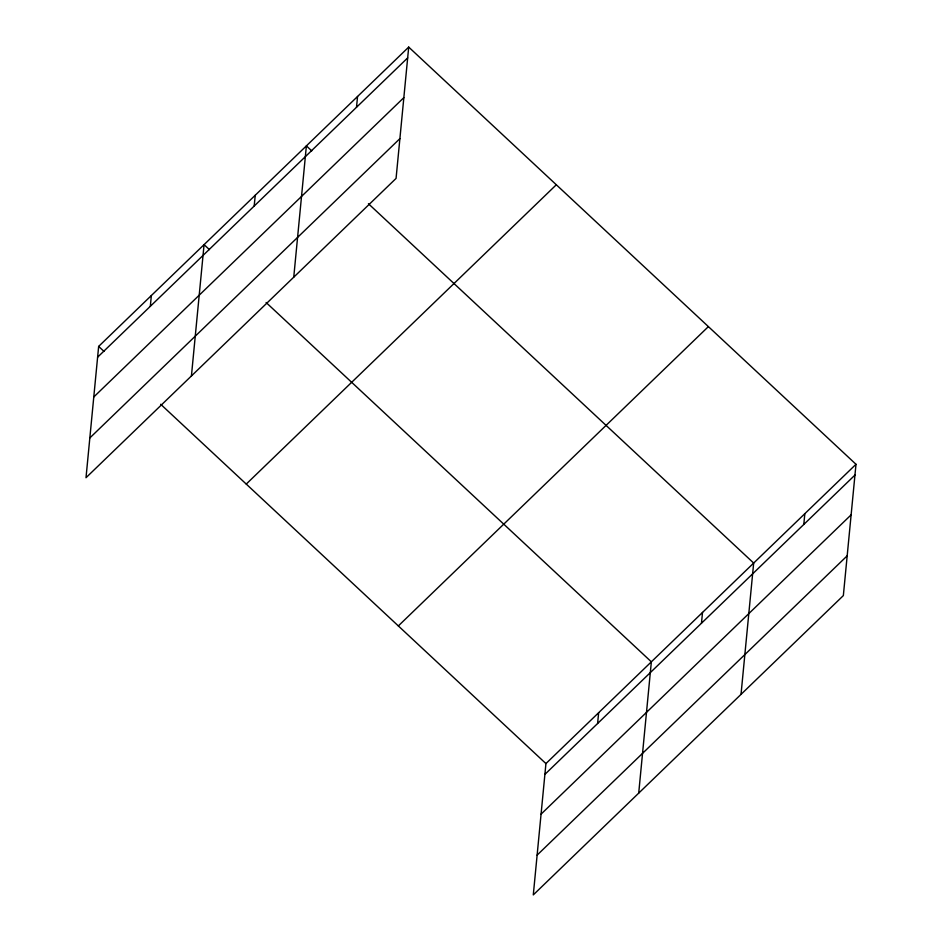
<?xml version="1.0" encoding="UTF-8"?>
<svg xmlns="http://www.w3.org/2000/svg" width="942" height="942" viewBox="0 0 942 942"><rect width="100%" height="100%" fill="white"/><g stroke="black" fill="none" stroke-linecap="round" stroke-linejoin="round"><path stroke-width="1.41" d="M408.71 47.1L98.651 346.409L86.005 477.712L396.064 178.415L408.71 47.1L855.995 464.288L843.349 595.591L533.29 894.9L545.936 763.585L855.995 464.288M150.32 306.315L151.356 295.529M191.426 375.952L204.073 244.637L209.418 249.63M254.187 206.051L255.235 195.253M293.751 277.183L306.385 145.869L311.743 150.861M356.512 107.282L357.548 96.484M597.605 723.503L598.641 712.705M638.711 793.14L651.358 661.826L266.103 302.5M701.472 623.227L702.508 612.441M741.024 694.36L753.671 563.057L368.428 203.731M803.797 524.458L804.833 513.673M97.615 357.195L407.674 57.898M93.788 396.971L403.835 97.662M89.831 437.948L399.891 138.639M246.251 484.07L556.31 184.773M398.336 625.924L708.384 326.615M544.9 774.383L854.959 475.074M541.061 814.147L851.121 514.85M537.117 855.124L847.176 555.827M98.651 346.409L103.997 351.39M160.682 404.271L545.936 763.585"/></g></svg>
